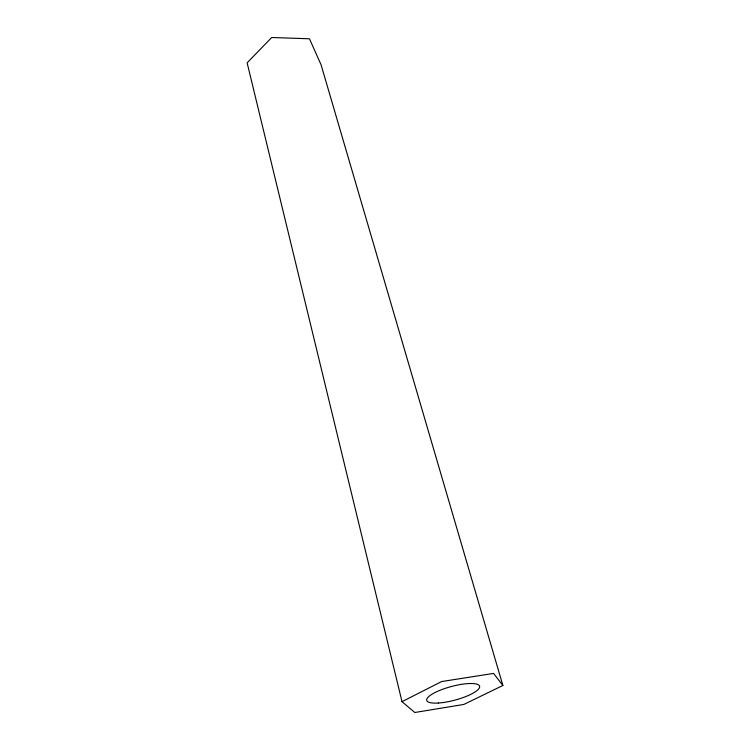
<?xml version="1.0" encoding="UTF-8"?>
<svg xmlns="http://www.w3.org/2000/svg" width="750" height="750" viewBox="0 0 750 750"><rect width="100%" height="100%" fill="white"/><g stroke="black" fill="none" stroke-linecap="round" stroke-linejoin="round"><path stroke-width="1.12" d="M402.009 701.663L441.694 681.534L493.575 673.425L502.875 685.491L463.828 704.447L414.797 712.5L402.009 701.663L247.125 62.822L271.706 37.5L309.469 38.784L321.075 64.791L502.875 685.491M438.3 703.031A27.375 7.031 -15 0 0 479.606 687.244A27.375 7.031 -15 0 0 441.591 689.663A27.375 7.031 -15 0 0 438.3 703.031"/></g></svg>
